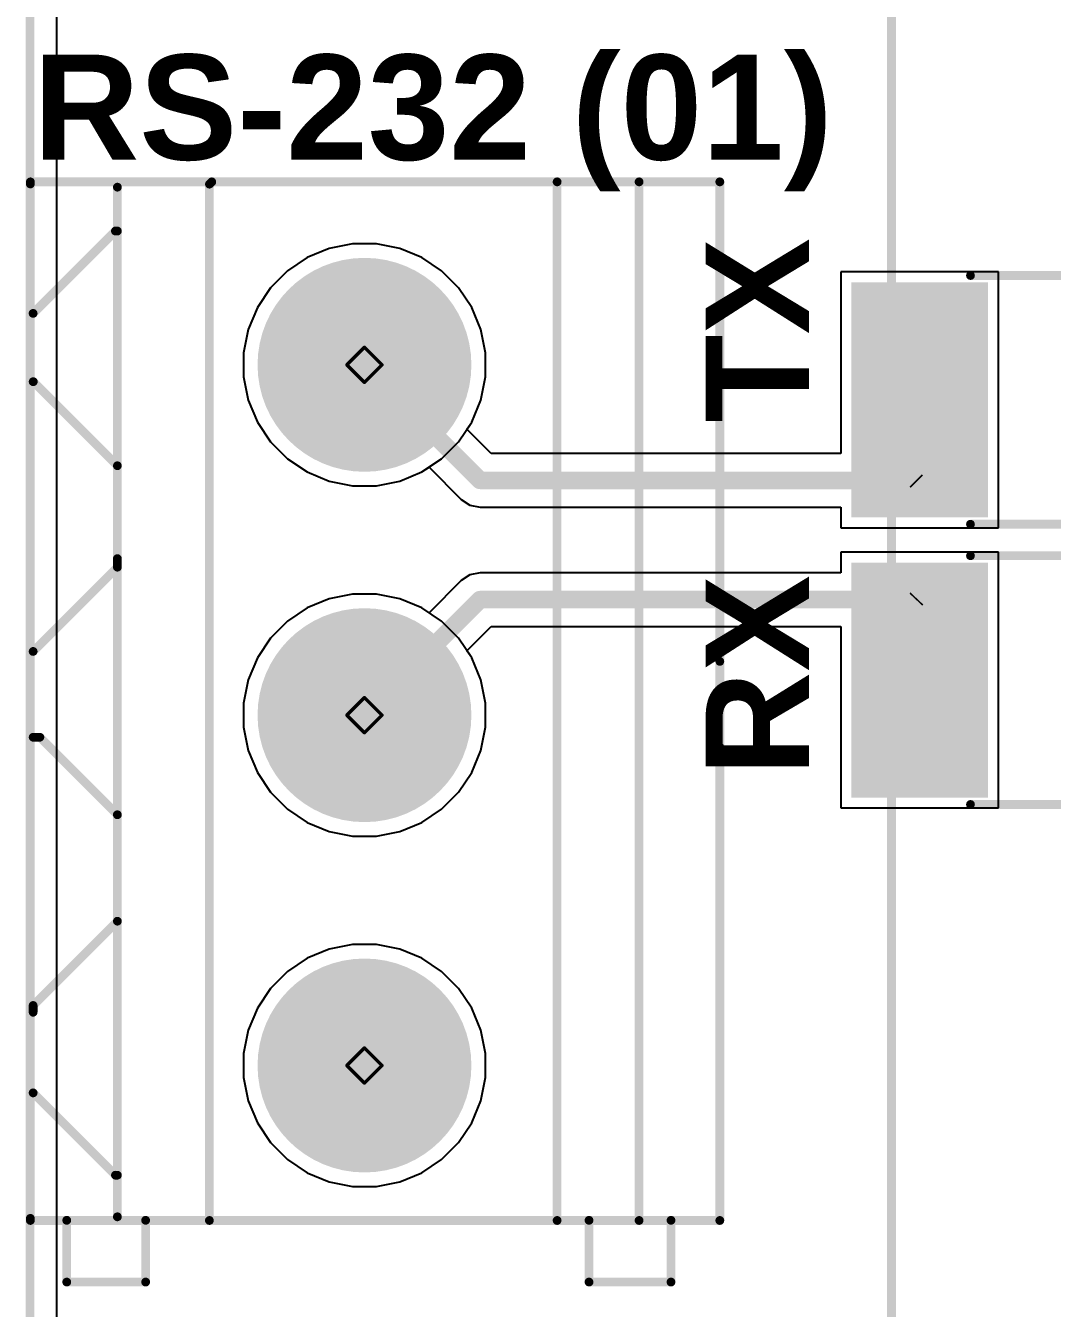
# Model space of a CAD drawing. Header units: inches. Extents: x 0 to 5032, y 0 to 5323.
# Drawn here: x -0.06 to 14.83, y 29.7 to 48.3 of the extents above; entities that cross this region are included whole.
import ezdxf

# ---------------------------------------------------------------- set-up
doc = ezdxf.new("R2010")
doc.units = ezdxf.units.IN
for name, color, linetype in [('Board Outline', 216, 'Continuous'), ('Bottom Layer', 5, 'Continuous'), ('Bottom Solder', 6, 'Continuous'), ('Dimension', 6, 'Continuous'), ('Drill Drawing', 1, 'Continuous'), ('Layer 1', 16, 'Continuous'), ('Layer 2', 76, 'Continuous'), ('Multi-Layer', 9, 'Continuous'), ('Pad Holes', 156, 'Continuous'), ('Top Layer', 1, 'Continuous'), ('Top Overlay', 2, 'Continuous'), ('Top Paste', 8, 'Continuous'), ('Top Solder', 216, 'Continuous')]:
    doc.layers.add(name, color=color, linetype=linetype)
doc.styles.add('Arial_Bold', font='', dxfattribs={"height": 0.2})
doc.styles.get('Arial_Bold').set_extended_font_data('Arial', bold=True)

# ---------------------------------------------------------------- blocks, each defined once
blk = doc.blocks.new('F____1812__306')
at = {"layer": 'Top Layer'}
for points in [[(-3.38, 1.6), (-1.6, 1.6), (-1.6, -1.6), (-3.38, -1.6)], [(1.6, 1.6), (3.38, 1.6), (3.38, -1.6), (1.6, -1.6)]]:
    blk.add_hatch(color=1, dxfattribs=at).paths.add_polyline_path(points)
at = {"layer": 'Top Paste'}
for points in [[(-3.38, 1.6), (-1.6, 1.6), (-1.6, -1.6), (-3.38, -1.6)], [(1.6, 1.6), (3.38, 1.6), (3.38, -1.6), (1.6, -1.6)]]:
    blk.add_hatch(color=8, dxfattribs=at).paths.add_polyline_path(points)
at = {"layer": 'Top Solder'}
for points in [[(-3.482, 1.702), (-1.498, 1.702), (-1.498, -1.702), (-3.482, -1.702)], [(1.498, 1.702), (3.482, 1.702), (3.482, -1.702), (1.498, -1.702)]]:
    blk.add_hatch(color=216, dxfattribs=at).paths.add_polyline_path(points)
at = {"layer": 'Top Overlay'}
for points in [[(-1.753, 1.803, 0.127, 0.127, 0), (1.854, 1.803, 0.127, 0.127, 0)], [(-1.753, -1.803, 0.127, 0.127, 0), (1.854, -1.803, 0.127, 0.127, 0)]]:
    blk.add_lwpolyline(points, format="xyseb", dxfattribs=at)
for points in [[(-1.784, 1.803, 0.0635, 0.0635, 1), (-1.721, 1.803, 0.0635, 0.0635, 1)], [(1.822, 1.803, 0.0635, 0.0635, 1), (1.886, 1.803, 0.0635, 0.0635, 1)], [(-1.784, -1.803, 0.0635, 0.0635, 1), (-1.721, -1.803, 0.0635, 0.0635, 1)], [(1.822, -1.803, 0.0635, 0.0635, 1), (1.886, -1.803, 0.0635, 0.0635, 1)]]:
    blk.add_lwpolyline(points, format="xyseb", close=True, dxfattribs=at)
blk = doc.blocks.new('F____1812__307')
at = {"layer": 'Top Layer'}
for points in [[(-3.38, 1.6), (-1.6, 1.6), (-1.6, -1.6), (-3.38, -1.6)], [(1.6, 1.6), (3.38, 1.6), (3.38, -1.6), (1.6, -1.6)]]:
    blk.add_hatch(color=1, dxfattribs=at).paths.add_polyline_path(points)
at = {"layer": 'Top Paste'}
for points in [[(-3.38, 1.6), (-1.6, 1.6), (-1.6, -1.6), (-3.38, -1.6)], [(1.6, 1.6), (3.38, 1.6), (3.38, -1.6), (1.6, -1.6)]]:
    blk.add_hatch(color=8, dxfattribs=at).paths.add_polyline_path(points)
at = {"layer": 'Top Solder'}
for points in [[(-3.482, 1.702), (-1.498, 1.702), (-1.498, -1.702), (-3.482, -1.702)], [(1.498, 1.702), (3.482, 1.702), (3.482, -1.702), (1.498, -1.702)]]:
    blk.add_hatch(color=216, dxfattribs=at).paths.add_polyline_path(points)
at = {"layer": 'Top Overlay'}
for points in [[(-1.753, 1.803, 0.127, 0.127, 0), (1.854, 1.803, 0.127, 0.127, 0)], [(-1.753, -1.803, 0.127, 0.127, 0), (1.854, -1.803, 0.127, 0.127, 0)]]:
    blk.add_lwpolyline(points, format="xyseb", dxfattribs=at)
for points in [[(-1.784, 1.803, 0.0635, 0.0635, 1), (-1.721, 1.803, 0.0635, 0.0635, 1)], [(1.822, 1.803, 0.0635, 0.0635, 1), (1.886, 1.803, 0.0635, 0.0635, 1)], [(-1.784, -1.803, 0.0635, 0.0635, 1), (-1.721, -1.803, 0.0635, 0.0635, 1)], [(1.822, -1.803, 0.0635, 0.0635, 1), (1.886, -1.803, 0.0635, 0.0635, 1)]]:
    blk.add_lwpolyline(points, format="xyseb", close=True, dxfattribs=at)
blk = doc.blocks.new('DB128L_5_08_3P_BK_S_308')
at = {"layer": 'Bottom Layer'}
h = blk.add_hatch(color=5, dxfattribs=at)
edge = h.paths.add_edge_path()
edge.add_arc((-5.08, 0), 1.5, 0, 360)
h = blk.add_hatch(color=5, dxfattribs=at)
edge = h.paths.add_edge_path()
edge.add_arc((0, 0), 1.5, 0, 360)
h = blk.add_hatch(color=5, dxfattribs=at)
edge = h.paths.add_edge_path()
edge.add_arc((5.08, 0), 1.5, 0, 360)
at = {"layer": 'Bottom Solder'}
h = blk.add_hatch(color=6, dxfattribs=at)
edge = h.paths.add_edge_path()
edge.add_arc((-5.08, 0), 1.551, 0, 360)
h = blk.add_hatch(color=6, dxfattribs=at)
edge = h.paths.add_edge_path()
edge.add_arc((0, 0), 1.551, 0, 360)
h = blk.add_hatch(color=6, dxfattribs=at)
edge = h.paths.add_edge_path()
edge.add_arc((5.08, 0), 1.551, 0, 360)
at = {"layer": 'Layer 1'}
h = blk.add_hatch(color=16, dxfattribs=at)
edge = h.paths.add_edge_path()
edge.add_arc((-5.08, 0), 1.5, 0, 360)
h = blk.add_hatch(color=16, dxfattribs=at)
edge = h.paths.add_edge_path()
edge.add_arc((0, 0), 1.5, 0, 360)
h = blk.add_hatch(color=16, dxfattribs=at)
edge = h.paths.add_edge_path()
edge.add_arc((5.08, 0), 1.5, 0, 360)
at = {"layer": 'Layer 2'}
h = blk.add_hatch(color=76, dxfattribs=at)
edge = h.paths.add_edge_path()
edge.add_arc((-5.08, 0), 1.5, 0, 360)
h = blk.add_hatch(color=76, dxfattribs=at)
edge = h.paths.add_edge_path()
edge.add_arc((0, 0), 1.5, 0, 360)
h = blk.add_hatch(color=76, dxfattribs=at)
edge = h.paths.add_edge_path()
edge.add_arc((5.08, 0), 1.5, 0, 360)
at = {"layer": 'Multi-Layer'}
h = blk.add_hatch(color=9, dxfattribs=at)
edge = h.paths.add_edge_path()
edge.add_arc((-5.08, 0), 1.5, 0, 360)
h = blk.add_hatch(color=9, dxfattribs=at)
edge = h.paths.add_edge_path()
edge.add_arc((0, 0), 1.5, 0, 360)
h = blk.add_hatch(color=9, dxfattribs=at)
edge = h.paths.add_edge_path()
edge.add_arc((5.08, 0), 1.5, 0, 360)
at = {"layer": 'Pad Holes'}
h = blk.add_hatch(color=7, dxfattribs=at)
edge = h.paths.add_edge_path()
edge.add_arc((-5.08, 0), 0.8, 0, 360)
h = blk.add_hatch(color=7, dxfattribs=at)
edge = h.paths.add_edge_path()
edge.add_arc((0, 0), 0.8, 0, 360)
h = blk.add_hatch(color=7, dxfattribs=at)
edge = h.paths.add_edge_path()
edge.add_arc((5.08, 0), 0.8, 0, 360)
at = {"layer": 'Top Layer'}
h = blk.add_hatch(color=1, dxfattribs=at)
edge = h.paths.add_edge_path()
edge.add_arc((-5.08, 0), 1.5, 0, 360)
h = blk.add_hatch(color=1, dxfattribs=at)
edge = h.paths.add_edge_path()
edge.add_arc((0, 0), 1.5, 0, 360)
h = blk.add_hatch(color=1, dxfattribs=at)
edge = h.paths.add_edge_path()
edge.add_arc((5.08, 0), 1.5, 0, 360)
at = {"layer": 'Top Solder'}
h = blk.add_hatch(color=216, dxfattribs=at)
edge = h.paths.add_edge_path()
edge.add_arc((-5.08, 0), 1.551, 0, 360)
h = blk.add_hatch(color=216, dxfattribs=at)
edge = h.paths.add_edge_path()
edge.add_arc((0, 0), 1.551, 0, 360)
h = blk.add_hatch(color=216, dxfattribs=at)
edge = h.paths.add_edge_path()
edge.add_arc((5.08, 0), 1.551, 0, 360)
at = {"layer": 'Top Overlay'}
for points in [[(-7.733, -4.846, 0.127, 0.127, 0), (-7.733, 5.154, 0.127, 0.127, 0)], [(7.327, 5.154, 0.127, 0.127, 0), (-7.733, 5.154, 0.127, 0.127, 0)], [(0.465, 5.154, 0.127, 0.127, 0), (-0.78, 5.154, 0.127, 0.127, 0)], [(7.327, -4.846, 0.127, 0.127, 0), (7.327, 5.154, 0.127, 0.127, 0)], [(8.22, 4.446, 0.127, 0.127, 0), (7.325, 4.446, 0.127, 0.127, 0)], [(8.22, 3.257, 0.127, 0.127, 0), (8.22, 4.446, 0.127, 0.127, 0)], [(7.327, 3.983, 0.127, 0.127, 0), (-7.733, 3.983, 0.127, 0.127, 0)], [(8.22, 3.257, 0.127, 0.127, 0), (7.325, 3.257, 0.127, 0.127, 0)], [(7.327, 2.794, 0.127, 0.127, 0), (-7.733, 2.794, 0.127, 0.127, 0)], [(-7.699, -2.249, 0.127, 0.127, 0), (-7.733, -2.215, 0.127, 0.127, 0)], [(7.327, -2.249, 0.127, 0.127, 0), (-7.699, -2.249, 0.127, 0.127, 0)], [(8.22, -3.174, 0.127, 0.127, 0), (7.325, -3.174, 0.127, 0.127, 0)], [(8.22, -4.318, 0.127, 0.127, 0), (8.22, -3.174, 0.127, 0.127, 0)], [(7.274, -3.584, 0.127, 0.127, 0), (-7.656, -3.584, 0.127, 0.127, 0)], [(-7.02, -3.612, 0.127, 0.127, 0), (-7.02, -3.584, 0.127, 0.127, 0)], [(-4.836, -4.803, 0.127, 0.127, 0), (-3.616, -3.584, 0.127, 0.127, 0)], [(-2.146, -3.584, 0.127, 0.127, 0), (-2.27, -3.584, 0.127, 0.127, 0)], [(-0.924, -4.806, 0.127, 0.127, 0), (-2.146, -3.584, 0.127, 0.127, 0)], [(0.321, -4.708, 0.127, 0.127, 0), (1.444, -3.584, 0.127, 0.127, 0)], [(4.209, -4.806, 0.127, 0.127, 0), (2.988, -3.584, 0.127, 0.127, 0)], [(6.671, -3.612, 0.127, 0.127, 0), (6.671, -3.584, 0.127, 0.127, 0)], [(-5.826, -4.806, 0.127, 0.127, 0), (-7.02, -3.612, 0.127, 0.127, 0)], [(5.477, -4.806, 0.127, 0.127, 0), (6.671, -3.612, 0.127, 0.127, 0)], [(8.22, -4.318, 0.127, 0.127, 0), (7.325, -4.318, 0.127, 0.127, 0)], [(0.321, -4.806, 0.127, 0.127, 0), (0.321, -4.708, 0.127, 0.127, 0)], [(-7.703, -4.846, 0.127, 0.127, 0), (7.297, -4.846, 0.127, 0.127, 0)], [(-4.836, -4.806, 0.127, 0.127, 0), (-4.836, -4.803, 0.127, 0.127, 0)], [(4.308, -4.806, 0.127, 0.127, 0), (4.209, -4.806, 0.127, 0.127, 0)]]:
    blk.add_lwpolyline(points, format="xyseb", dxfattribs=at)
for points in [[(-7.765, 5.154, 0.0635, 0.0635, 1), (-7.701, 5.154, 0.0635, 0.0635, 1)], [(-7.765, 5.154, 0.0635, 0.0635, 1), (-7.701, 5.154, 0.0635, 0.0635, 1)], [(-0.811, 5.154, 0.0635, 0.0635, 1), (-0.748, 5.154, 0.0635, 0.0635, 1)], [(0.433, 5.154, 0.0635, 0.0635, 1), (0.497, 5.154, 0.0635, 0.0635, 1)], [(7.295, 5.154, 0.0635, 0.0635, 1), (7.359, 5.154, 0.0635, 0.0635, 1)], [(7.295, 5.154, 0.0635, 0.0635, 1), (7.359, 5.154, 0.0635, 0.0635, 1)], [(7.293, 4.446, 0.0635, 0.0635, 1), (7.357, 4.446, 0.0635, 0.0635, 1)], [(8.188, 4.446, 0.0635, 0.0635, 1), (8.252, 4.446, 0.0635, 0.0635, 1)], [(8.188, 4.446, 0.0635, 0.0635, 1), (8.252, 4.446, 0.0635, 0.0635, 1)], [(-7.765, 3.983, 0.0635, 0.0635, 1), (-7.701, 3.983, 0.0635, 0.0635, 1)], [(7.295, 3.983, 0.0635, 0.0635, 1), (7.359, 3.983, 0.0635, 0.0635, 1)], [(7.293, 3.257, 0.0635, 0.0635, 1), (7.357, 3.257, 0.0635, 0.0635, 1)], [(8.188, 3.257, 0.0635, 0.0635, 1), (8.252, 3.257, 0.0635, 0.0635, 1)], [(8.188, 3.257, 0.0635, 0.0635, 1), (8.252, 3.257, 0.0635, 0.0635, 1)], [(-7.765, 2.794, 0.0635, 0.0635, 1), (-7.701, 2.794, 0.0635, 0.0635, 1)], [(7.295, 2.794, 0.0635, 0.0635, 1), (7.359, 2.794, 0.0635, 0.0635, 1)], [(-7.765, -2.215, 0.0635, 0.0635, 1), (-7.701, -2.215, 0.0635, 0.0635, 1)], [(-7.731, -2.249, 0.0635, 0.0635, 1), (-7.668, -2.249, 0.0635, 0.0635, 1)], [(-7.731, -2.249, 0.0635, 0.0635, 1), (-7.668, -2.249, 0.0635, 0.0635, 1)], [(7.295, -2.249, 0.0635, 0.0635, 1), (7.359, -2.249, 0.0635, 0.0635, 1)], [(7.293, -3.174, 0.0635, 0.0635, 1), (7.357, -3.174, 0.0635, 0.0635, 1)], [(8.188, -3.174, 0.0635, 0.0635, 1), (8.252, -3.174, 0.0635, 0.0635, 1)], [(8.188, -3.174, 0.0635, 0.0635, 1), (8.252, -3.174, 0.0635, 0.0635, 1)], [(-7.688, -3.584, 0.0635, 0.0635, 1), (-7.624, -3.584, 0.0635, 0.0635, 1)], [(-7.052, -3.584, 0.0635, 0.0635, 1), (-6.988, -3.584, 0.0635, 0.0635, 1)], [(-3.648, -3.584, 0.0635, 0.0635, 1), (-3.585, -3.584, 0.0635, 0.0635, 1)], [(-2.302, -3.584, 0.0635, 0.0635, 1), (-2.238, -3.584, 0.0635, 0.0635, 1)], [(-2.178, -3.584, 0.0635, 0.0635, 1), (-2.114, -3.584, 0.0635, 0.0635, 1)], [(-2.178, -3.584, 0.0635, 0.0635, 1), (-2.114, -3.584, 0.0635, 0.0635, 1)], [(1.412, -3.584, 0.0635, 0.0635, 1), (1.476, -3.584, 0.0635, 0.0635, 1)], [(2.956, -3.584, 0.0635, 0.0635, 1), (3.019, -3.584, 0.0635, 0.0635, 1)], [(6.639, -3.584, 0.0635, 0.0635, 1), (6.702, -3.584, 0.0635, 0.0635, 1)], [(7.242, -3.584, 0.0635, 0.0635, 1), (7.306, -3.584, 0.0635, 0.0635, 1)], [(-7.052, -3.612, 0.0635, 0.0635, 1), (-6.988, -3.612, 0.0635, 0.0635, 1)], [(-7.052, -3.612, 0.0635, 0.0635, 1), (-6.988, -3.612, 0.0635, 0.0635, 1)], [(6.639, -3.612, 0.0635, 0.0635, 1), (6.702, -3.612, 0.0635, 0.0635, 1)], [(6.639, -3.612, 0.0635, 0.0635, 1), (6.702, -3.612, 0.0635, 0.0635, 1)], [(7.293, -4.318, 0.0635, 0.0635, 1), (7.357, -4.318, 0.0635, 0.0635, 1)], [(8.188, -4.318, 0.0635, 0.0635, 1), (8.252, -4.318, 0.0635, 0.0635, 1)], [(8.188, -4.318, 0.0635, 0.0635, 1), (8.252, -4.318, 0.0635, 0.0635, 1)], [(0.289, -4.708, 0.0635, 0.0635, 1), (0.352, -4.708, 0.0635, 0.0635, 1)], [(0.289, -4.708, 0.0635, 0.0635, 1), (0.352, -4.708, 0.0635, 0.0635, 1)], [(-7.765, -4.846, 0.0635, 0.0635, 1), (-7.701, -4.846, 0.0635, 0.0635, 1)], [(-7.735, -4.846, 0.0635, 0.0635, 1), (-7.671, -4.846, 0.0635, 0.0635, 1)], [(-5.858, -4.806, 0.0635, 0.0635, 1), (-5.794, -4.806, 0.0635, 0.0635, 1)], [(-4.867, -4.803, 0.0635, 0.0635, 1), (-4.804, -4.803, 0.0635, 0.0635, 1)], [(-4.867, -4.803, 0.0635, 0.0635, 1), (-4.804, -4.803, 0.0635, 0.0635, 1)], [(-4.867, -4.806, 0.0635, 0.0635, 1), (-4.804, -4.806, 0.0635, 0.0635, 1)], [(-0.956, -4.806, 0.0635, 0.0635, 1), (-0.892, -4.806, 0.0635, 0.0635, 1)], [(0.289, -4.806, 0.0635, 0.0635, 1), (0.352, -4.806, 0.0635, 0.0635, 1)], [(4.178, -4.806, 0.0635, 0.0635, 1), (4.241, -4.806, 0.0635, 0.0635, 1)], [(4.178, -4.806, 0.0635, 0.0635, 1), (4.241, -4.806, 0.0635, 0.0635, 1)], [(4.277, -4.806, 0.0635, 0.0635, 1), (4.34, -4.806, 0.0635, 0.0635, 1)], [(5.445, -4.806, 0.0635, 0.0635, 1), (5.509, -4.806, 0.0635, 0.0635, 1)], [(7.265, -4.846, 0.0635, 0.0635, 1), (7.329, -4.846, 0.0635, 0.0635, 1)], [(7.295, -4.846, 0.0635, 0.0635, 1), (7.359, -4.846, 0.0635, 0.0635, 1)]]:
    blk.add_lwpolyline(points, format="xyseb", close=True, dxfattribs=at)

msp = doc.modelspace()

# ---------------------------------------------------------------- linework, layer by layer
at = {"layer": 'Board Outline'}
msp.add_lwpolyline([(0, 0, 0.127, 0.127, 0), (0, 130, 0.127, 0.127, 0)], format="xyseb", dxfattribs=at)
at = {"layer": 'Bottom Layer'}
for p, q in [((0.388, 4.48), (0.388, 55.344)), ((4.34, 45.073), (4.021, 44.94)), ((4.679, 45.14), (4.34, 45.073)), ((5.024, 45.14), (4.679, 45.14)), ((5.363, 45.073), (5.024, 45.14)), ((5.682, 44.94), (5.363, 45.073)), ((4.021, 44.94), (3.733, 44.748)), ((5.97, 44.748), (5.682, 44.94)), ((3.733, 44.748), (3.489, 44.504)), ((6.214, 44.504), (5.97, 44.748)), ((3.489, 44.504), (3.297, 44.217)), ((6.406, 44.217), (6.214, 44.504)), ((3.297, 44.217), (3.165, 43.898)), ((6.538, 43.898), (6.406, 44.217)), ((3.165, 43.898), (3.097, 43.559)), ((6.605, 43.559), (6.538, 43.898)), ((3.097, 43.559), (3.097, 43.213)), ((6.605, 43.213), (6.605, 43.559)), ((3.097, 43.213), (3.165, 42.874)), ((6.538, 42.874), (6.605, 43.213)), ((3.165, 42.874), (3.297, 42.555)), ((6.406, 42.555), (6.538, 42.874)), ((3.297, 42.555), (3.489, 42.268)), ((6.214, 42.268), (6.406, 42.555)), ((3.489, 42.268), (3.733, 42.024)), ((5.97, 42.024), (6.214, 42.268)), ((3.733, 42.024), (4.021, 41.832)), ((5.682, 41.832), (5.97, 42.024)), ((4.021, 41.832), (4.34, 41.699)), ((4.34, 41.699), (4.679, 41.632)), ((5.024, 41.632), (5.363, 41.699)), ((5.363, 41.699), (5.682, 41.832)), ((4.679, 41.632), (5.024, 41.632)), ((4.34, 39.993), (4.021, 39.86)), ((4.679, 40.06), (4.34, 39.993)), ((5.024, 40.06), (4.679, 40.06)), ((5.363, 39.993), (5.024, 40.06)), ((5.682, 39.86), (5.363, 39.993)), ((4.021, 39.86), (3.733, 39.668)), ((5.97, 39.668), (5.682, 39.86)), ((3.733, 39.668), (3.489, 39.424)), ((6.214, 39.424), (5.97, 39.668)), ((3.489, 39.424), (3.297, 39.137)), ((6.406, 39.137), (6.214, 39.424)), ((3.297, 39.137), (3.165, 38.818)), ((6.538, 38.818), (6.406, 39.137)), ((3.165, 38.818), (3.097, 38.479)), ((6.605, 38.479), (6.538, 38.818)), ((3.097, 38.479), (3.097, 38.133)), ((6.605, 38.133), (6.605, 38.479)), ((3.097, 38.133), (3.165, 37.794)), ((6.538, 37.794), (6.605, 38.133)), ((3.165, 37.794), (3.297, 37.475)), ((6.406, 37.475), (6.538, 37.794)), ((3.297, 37.475), (3.489, 37.188)), ((6.214, 37.188), (6.406, 37.475)), ((3.489, 37.188), (3.733, 36.944)), ((5.97, 36.944), (6.214, 37.188)), ((3.733, 36.944), (4.021, 36.752)), ((5.682, 36.752), (5.97, 36.944)), ((4.021, 36.752), (4.34, 36.619)), ((5.363, 36.619), (5.682, 36.752)), ((4.34, 36.619), (4.679, 36.552)), ((4.679, 36.552), (5.024, 36.552)), ((5.024, 36.552), (5.363, 36.619))]:
    msp.add_line(p, q, dxfattribs=at)
at = {"layer": 'Dimension'}
msp.add_lwpolyline([(12.495, 1.428, 0.127, 0.127, 0), (12.495, 56.688, 0.127, 0.127, 0)], format="xyseb", dxfattribs=at)
at = {"layer": 'Drill Drawing'}
for points in [[(4.597, 43.386, 0.0508, 0.0508, 0), (4.851, 43.64, 0.0508, 0.0508, 0)], [(4.851, 43.64, 0.0508, 0.0508, 0), (5.105, 43.386, 0.0508, 0.0508, 0)], [(4.597, 43.386, 0.0508, 0.0508, 0), (4.851, 43.132, 0.0508, 0.0508, 0)], [(4.851, 43.132, 0.0508, 0.0508, 0), (5.105, 43.386, 0.0508, 0.0508, 0)], [(4.597, 38.306, 0.0508, 0.0508, 0), (4.851, 38.56, 0.0508, 0.0508, 0)], [(4.851, 38.56, 0.0508, 0.0508, 0), (5.105, 38.306, 0.0508, 0.0508, 0)], [(4.597, 38.306, 0.0508, 0.0508, 0), (4.851, 38.052, 0.0508, 0.0508, 0)], [(4.851, 38.052, 0.0508, 0.0508, 0), (5.105, 38.306, 0.0508, 0.0508, 0)], [(4.597, 33.226, 0.0508, 0.0508, 0), (4.851, 33.48, 0.0508, 0.0508, 0)], [(4.851, 33.48, 0.0508, 0.0508, 0), (5.105, 33.226, 0.0508, 0.0508, 0)], [(4.597, 33.226, 0.0508, 0.0508, 0), (4.851, 32.972, 0.0508, 0.0508, 0)], [(4.851, 32.972, 0.0508, 0.0508, 0), (5.105, 33.226, 0.0508, 0.0508, 0)]]:
    msp.add_lwpolyline(points, format="xyseb", dxfattribs=at)
for points in [[(4.839, 43.64, 0.0254, 0.0254, 1), (4.864, 43.64, 0.0254, 0.0254, 1)], [(4.839, 43.64, 0.0254, 0.0254, 1), (4.864, 43.64, 0.0254, 0.0254, 1)], [(4.585, 43.386, 0.0254, 0.0254, 1), (4.61, 43.386, 0.0254, 0.0254, 1)], [(4.585, 43.386, 0.0254, 0.0254, 1), (4.61, 43.386, 0.0254, 0.0254, 1)], [(5.093, 43.386, 0.0254, 0.0254, 1), (5.118, 43.386, 0.0254, 0.0254, 1)], [(5.093, 43.386, 0.0254, 0.0254, 1), (5.118, 43.386, 0.0254, 0.0254, 1)], [(4.839, 43.132, 0.0254, 0.0254, 1), (4.864, 43.132, 0.0254, 0.0254, 1)], [(4.839, 43.132, 0.0254, 0.0254, 1), (4.864, 43.132, 0.0254, 0.0254, 1)], [(4.839, 38.56, 0.0254, 0.0254, 1), (4.864, 38.56, 0.0254, 0.0254, 1)], [(4.839, 38.56, 0.0254, 0.0254, 1), (4.864, 38.56, 0.0254, 0.0254, 1)], [(4.585, 38.306, 0.0254, 0.0254, 1), (4.61, 38.306, 0.0254, 0.0254, 1)], [(4.585, 38.306, 0.0254, 0.0254, 1), (4.61, 38.306, 0.0254, 0.0254, 1)], [(5.093, 38.306, 0.0254, 0.0254, 1), (5.118, 38.306, 0.0254, 0.0254, 1)], [(5.093, 38.306, 0.0254, 0.0254, 1), (5.118, 38.306, 0.0254, 0.0254, 1)], [(4.839, 38.052, 0.0254, 0.0254, 1), (4.864, 38.052, 0.0254, 0.0254, 1)], [(4.839, 38.052, 0.0254, 0.0254, 1), (4.864, 38.052, 0.0254, 0.0254, 1)], [(4.839, 33.48, 0.0254, 0.0254, 1), (4.864, 33.48, 0.0254, 0.0254, 1)], [(4.839, 33.48, 0.0254, 0.0254, 1), (4.864, 33.48, 0.0254, 0.0254, 1)], [(4.585, 33.226, 0.0254, 0.0254, 1), (4.61, 33.226, 0.0254, 0.0254, 1)], [(4.585, 33.226, 0.0254, 0.0254, 1), (4.61, 33.226, 0.0254, 0.0254, 1)], [(5.093, 33.226, 0.0254, 0.0254, 1), (5.118, 33.226, 0.0254, 0.0254, 1)], [(5.093, 33.226, 0.0254, 0.0254, 1), (5.118, 33.226, 0.0254, 0.0254, 1)], [(4.839, 32.972, 0.0254, 0.0254, 1), (4.864, 32.972, 0.0254, 0.0254, 1)], [(4.839, 32.972, 0.0254, 0.0254, 1), (4.864, 32.972, 0.0254, 0.0254, 1)]]:
    msp.add_lwpolyline(points, format="xyseb", close=True, dxfattribs=at)
at = {"layer": 'Layer 1'}
for p, q in [((0.388, 12.227), (0.388, 108.425)), ((4.34, 45.073), (4.021, 44.94)), ((4.679, 45.14), (4.34, 45.073)), ((5.024, 45.14), (4.679, 45.14)), ((5.363, 45.073), (5.024, 45.14)), ((5.682, 44.94), (5.363, 45.073)), ((4.021, 44.94), (3.733, 44.748)), ((5.97, 44.748), (5.682, 44.94)), ((3.733, 44.748), (3.489, 44.504)), ((6.214, 44.504), (5.97, 44.748)), ((3.489, 44.504), (3.297, 44.217)), ((6.406, 44.217), (6.214, 44.504)), ((3.297, 44.217), (3.165, 43.898)), ((6.538, 43.898), (6.406, 44.217)), ((3.165, 43.898), (3.097, 43.559)), ((6.605, 43.559), (6.538, 43.898)), ((3.097, 43.559), (3.097, 43.213)), ((6.605, 43.213), (6.605, 43.559)), ((3.097, 43.213), (3.165, 42.874)), ((6.538, 42.874), (6.605, 43.213)), ((3.165, 42.874), (3.297, 42.555)), ((6.406, 42.555), (6.538, 42.874)), ((3.297, 42.555), (3.489, 42.268)), ((6.214, 42.268), (6.406, 42.555)), ((3.489, 42.268), (3.733, 42.024)), ((5.97, 42.024), (6.214, 42.268)), ((3.733, 42.024), (4.021, 41.832)), ((5.682, 41.832), (5.97, 42.024)), ((4.021, 41.832), (4.34, 41.699)), ((4.34, 41.699), (4.679, 41.632)), ((5.024, 41.632), (5.363, 41.699)), ((5.363, 41.699), (5.682, 41.832)), ((4.679, 41.632), (5.024, 41.632)), ((4.34, 39.993), (4.021, 39.86)), ((4.679, 40.06), (4.34, 39.993)), ((5.024, 40.06), (4.679, 40.06)), ((5.363, 39.993), (5.024, 40.06)), ((5.682, 39.86), (5.363, 39.993)), ((4.021, 39.86), (3.733, 39.668)), ((5.97, 39.668), (5.682, 39.86)), ((3.733, 39.668), (3.489, 39.424)), ((6.214, 39.424), (5.97, 39.668)), ((3.489, 39.424), (3.297, 39.137)), ((6.406, 39.137), (6.214, 39.424)), ((3.297, 39.137), (3.165, 38.818)), ((6.538, 38.818), (6.406, 39.137)), ((3.165, 38.818), (3.097, 38.479)), ((6.605, 38.479), (6.538, 38.818)), ((3.097, 38.479), (3.097, 38.133)), ((6.605, 38.133), (6.605, 38.479)), ((3.097, 38.133), (3.165, 37.794)), ((6.538, 37.794), (6.605, 38.133)), ((3.165, 37.794), (3.297, 37.475)), ((6.406, 37.475), (6.538, 37.794)), ((3.297, 37.475), (3.489, 37.188)), ((6.214, 37.188), (6.406, 37.475)), ((3.489, 37.188), (3.733, 36.944)), ((5.97, 36.944), (6.214, 37.188)), ((3.733, 36.944), (4.021, 36.752)), ((5.682, 36.752), (5.97, 36.944)), ((4.021, 36.752), (4.34, 36.619)), ((5.363, 36.619), (5.682, 36.752)), ((4.34, 36.619), (4.679, 36.552)), ((4.679, 36.552), (5.024, 36.552)), ((5.024, 36.552), (5.363, 36.619))]:
    msp.add_line(p, q, dxfattribs=at)
at = {"layer": 'Layer 2'}
for p, q in [((0.388, 4.61), (0.388, 62.985)), ((4.34, 45.073), (4.021, 44.94)), ((4.679, 45.14), (4.34, 45.073)), ((5.024, 45.14), (4.679, 45.14)), ((5.363, 45.073), (5.024, 45.14)), ((5.682, 44.94), (5.363, 45.073)), ((4.021, 44.94), (3.733, 44.748)), ((5.97, 44.748), (5.682, 44.94)), ((3.733, 44.748), (3.489, 44.504)), ((6.214, 44.504), (5.97, 44.748)), ((3.489, 44.504), (3.297, 44.217)), ((6.406, 44.217), (6.214, 44.504)), ((3.297, 44.217), (3.165, 43.898)), ((6.538, 43.898), (6.406, 44.217)), ((3.165, 43.898), (3.097, 43.559)), ((6.605, 43.559), (6.538, 43.898)), ((3.097, 43.559), (3.097, 43.213)), ((6.605, 43.213), (6.605, 43.559)), ((3.097, 43.213), (3.165, 42.874)), ((6.538, 42.874), (6.605, 43.213)), ((3.165, 42.874), (3.297, 42.555)), ((6.406, 42.555), (6.538, 42.874)), ((3.297, 42.555), (3.489, 42.268)), ((6.214, 42.268), (6.406, 42.555)), ((3.489, 42.268), (3.733, 42.024)), ((5.97, 42.024), (6.214, 42.268)), ((3.733, 42.024), (4.021, 41.832)), ((5.682, 41.832), (5.97, 42.024)), ((4.021, 41.832), (4.34, 41.699)), ((4.34, 41.699), (4.679, 41.632)), ((5.024, 41.632), (5.363, 41.699)), ((5.363, 41.699), (5.682, 41.832)), ((4.679, 41.632), (5.024, 41.632)), ((4.34, 39.993), (4.021, 39.86)), ((4.679, 40.06), (4.34, 39.993)), ((5.024, 40.06), (4.679, 40.06)), ((5.363, 39.993), (5.024, 40.06)), ((5.682, 39.86), (5.363, 39.993)), ((4.021, 39.86), (3.733, 39.668)), ((5.97, 39.668), (5.682, 39.86)), ((3.733, 39.668), (3.489, 39.424)), ((6.214, 39.424), (5.97, 39.668)), ((3.489, 39.424), (3.297, 39.137)), ((6.406, 39.137), (6.214, 39.424)), ((3.297, 39.137), (3.165, 38.818)), ((6.538, 38.818), (6.406, 39.137)), ((3.165, 38.818), (3.097, 38.479)), ((6.605, 38.479), (6.538, 38.818)), ((3.097, 38.479), (3.097, 38.133)), ((6.605, 38.133), (6.605, 38.479)), ((3.097, 38.133), (3.165, 37.794)), ((6.538, 37.794), (6.605, 38.133)), ((3.165, 37.794), (3.297, 37.475)), ((6.406, 37.475), (6.538, 37.794)), ((3.297, 37.475), (3.489, 37.188)), ((6.214, 37.188), (6.406, 37.475)), ((3.489, 37.188), (3.733, 36.944)), ((5.97, 36.944), (6.214, 37.188)), ((3.733, 36.944), (4.021, 36.752)), ((5.682, 36.752), (5.97, 36.944)), ((4.021, 36.752), (4.34, 36.619)), ((5.363, 36.619), (5.682, 36.752)), ((4.34, 36.619), (4.679, 36.552)), ((4.679, 36.552), (5.024, 36.552)), ((5.024, 36.552), (5.363, 36.619)), ((4.679, 34.98), (4.34, 34.913)), ((5.024, 34.98), (4.679, 34.98)), ((5.363, 34.913), (5.024, 34.98)), ((4.34, 34.913), (4.021, 34.78)), ((5.682, 34.78), (5.363, 34.913)), ((4.021, 34.78), (3.733, 34.588)), ((5.97, 34.588), (5.682, 34.78)), ((3.733, 34.588), (3.489, 34.344)), ((6.214, 34.344), (5.97, 34.588)), ((3.489, 34.344), (3.297, 34.057)), ((6.406, 34.057), (6.214, 34.344)), ((3.297, 34.057), (3.165, 33.738)), ((6.538, 33.738), (6.406, 34.057)), ((3.165, 33.738), (3.097, 33.399)), ((6.605, 33.399), (6.538, 33.738)), ((3.097, 33.399), (3.097, 33.053)), ((6.605, 33.053), (6.605, 33.399)), ((3.097, 33.053), (3.165, 32.714)), ((6.538, 32.714), (6.605, 33.053)), ((3.165, 32.714), (3.297, 32.395)), ((6.406, 32.395), (6.538, 32.714)), ((3.297, 32.395), (3.489, 32.108)), ((6.214, 32.108), (6.406, 32.395)), ((3.489, 32.108), (3.733, 31.864)), ((5.97, 31.864), (6.214, 32.108)), ((3.733, 31.864), (4.021, 31.672)), ((5.682, 31.672), (5.97, 31.864)), ((4.021, 31.672), (4.34, 31.539)), ((5.363, 31.539), (5.682, 31.672)), ((4.34, 31.539), (4.679, 31.472)), ((4.679, 31.472), (5.024, 31.472)), ((5.024, 31.472), (5.363, 31.539))]:
    msp.add_line(p, q, dxfattribs=at)
at = {"layer": 'Top Layer'}
for p, q in [((0.388, 5.671), (0.388, 55.344)), ((4.34, 45.073), (4.021, 44.94)), ((4.679, 45.14), (4.34, 45.073)), ((5.024, 45.14), (4.679, 45.14)), ((5.363, 45.073), (5.024, 45.14)), ((5.682, 44.94), (5.363, 45.073)), ((4.021, 44.94), (3.733, 44.748)), ((5.97, 44.748), (5.682, 44.94)), ((3.733, 44.748), (3.489, 44.504)), ((6.214, 44.504), (5.97, 44.748)), ((14.047, 44.732), (11.759, 44.732)), ((11.759, 44.732), (11.759, 42.098)), ((14.047, 41.024), (14.047, 44.732)), ((3.489, 44.504), (3.297, 44.217)), ((6.406, 44.217), (6.214, 44.504)), ((3.297, 44.217), (3.165, 43.898)), ((6.538, 43.898), (6.406, 44.217)), ((3.165, 43.898), (3.097, 43.559)), ((6.605, 43.559), (6.538, 43.898)), ((3.097, 43.559), (3.097, 43.213)), ((6.605, 43.213), (6.605, 43.559)), ((3.097, 43.213), (3.165, 42.874)), ((6.538, 42.874), (6.605, 43.213)), ((3.165, 42.874), (3.297, 42.555)), ((6.406, 42.555), (6.538, 42.874)), ((3.297, 42.555), (3.489, 42.268)), ((6.336, 42.451), (6.406, 42.555)), ((6.689, 42.098), (6.336, 42.451)), ((3.489, 42.268), (3.733, 42.024)), ((11.759, 42.098), (6.689, 42.098)), ((3.733, 42.024), (4.021, 41.832)), ((5.682, 41.832), (5.787, 41.901)), ((5.787, 41.901), (6.253, 41.435)), ((4.021, 41.832), (4.34, 41.699)), ((4.34, 41.699), (4.679, 41.632)), ((5.024, 41.632), (5.363, 41.699)), ((5.363, 41.699), (5.682, 41.832)), ((4.679, 41.632), (5.024, 41.632)), ((6.253, 41.435), (6.379, 41.351)), ((6.379, 41.351), (6.528, 41.321)), ((6.528, 41.321), (11.759, 41.321)), ((11.759, 41.321), (11.759, 41.024)), ((11.759, 41.024), (14.047, 41.024)), ((14.047, 40.668), (11.759, 40.668)), ((11.759, 40.668), (11.759, 40.371)), ((14.047, 36.96), (14.047, 40.668)), ((6.528, 40.371), (6.379, 40.341)), ((11.759, 40.371), (6.528, 40.371)), ((6.253, 40.257), (5.787, 39.791)), ((6.379, 40.341), (6.253, 40.257)), ((4.34, 39.993), (4.021, 39.86)), ((4.679, 40.06), (4.34, 39.993)), ((5.024, 40.06), (4.679, 40.06)), ((5.363, 39.993), (5.024, 40.06)), ((5.682, 39.86), (5.363, 39.993)), ((4.021, 39.86), (3.733, 39.668)), ((5.787, 39.791), (5.682, 39.86)), ((3.733, 39.668), (3.489, 39.424)), ((6.336, 39.241), (6.689, 39.594)), ((6.689, 39.594), (11.759, 39.594)), ((11.759, 39.594), (11.759, 36.96)), ((3.489, 39.424), (3.297, 39.137)), ((3.297, 39.137), (3.165, 38.818)), ((6.406, 39.137), (6.336, 39.241)), ((6.538, 38.818), (6.406, 39.137)), ((3.165, 38.818), (3.097, 38.479)), ((6.605, 38.479), (6.538, 38.818)), ((3.097, 38.479), (3.097, 38.133)), ((6.605, 38.133), (6.605, 38.479)), ((3.097, 38.133), (3.165, 37.794)), ((6.538, 37.794), (6.605, 38.133)), ((3.165, 37.794), (3.297, 37.475)), ((6.406, 37.475), (6.538, 37.794)), ((3.297, 37.475), (3.489, 37.188)), ((6.214, 37.188), (6.406, 37.475)), ((3.489, 37.188), (3.733, 36.944)), ((5.97, 36.944), (6.214, 37.188)), ((3.733, 36.944), (4.021, 36.752)), ((5.682, 36.752), (5.97, 36.944)), ((11.759, 36.96), (14.047, 36.96)), ((4.021, 36.752), (4.34, 36.619)), ((5.363, 36.619), (5.682, 36.752)), ((4.34, 36.619), (4.679, 36.552)), ((4.679, 36.552), (5.024, 36.552)), ((5.024, 36.552), (5.363, 36.619))]:
    msp.add_line(p, q, dxfattribs=at)
for points in [[(4.851, 43.386, 0.254, 0.254, 0), (6.528, 41.71, 0.254, 0.254, 0)], [(6.528, 41.71, 0.254, 0.254, 0), (12.845, 41.71, 0.254, 0.254, 0)], [(12.845, 41.71, 0.254, 0.254, 0), (12.863, 41.692, 0.254, 0.254, 0)], [(4.851, 38.306, 0.254, 0.254, 0), (6.528, 39.982, 0.254, 0.254, 0)], [(6.528, 39.982, 0.254, 0.254, 0), (12.848, 39.982, 0.254, 0.254, 0)], [(12.848, 39.982, 0.254, 0.254, 0), (12.863, 39.998, 0.254, 0.254, 0)]]:
    msp.add_lwpolyline(points, format="xyseb", dxfattribs=at)
for points in [[(4.788, 43.386, 0.127, 0.127, 1), (4.915, 43.386, 0.127, 0.127, 1)], [(6.464, 41.71, 0.127, 0.127, 1), (6.591, 41.71, 0.127, 0.127, 1)], [(6.464, 41.71, 0.127, 0.127, 1), (6.591, 41.71, 0.127, 0.127, 1)], [(12.782, 41.71, 0.127, 0.127, 1), (12.909, 41.71, 0.127, 0.127, 1)], [(12.782, 41.71, 0.127, 0.127, 1), (12.909, 41.71, 0.127, 0.127, 1)], [(12.8, 41.692, 0.127, 0.127, 1), (12.927, 41.692, 0.127, 0.127, 1)], [(6.464, 39.982, 0.127, 0.127, 1), (6.591, 39.982, 0.127, 0.127, 1)], [(6.464, 39.982, 0.127, 0.127, 1), (6.591, 39.982, 0.127, 0.127, 1)], [(12.784, 39.982, 0.127, 0.127, 1), (12.911, 39.982, 0.127, 0.127, 1)], [(12.784, 39.982, 0.127, 0.127, 1), (12.911, 39.982, 0.127, 0.127, 1)], [(12.8, 39.998, 0.127, 0.127, 1), (12.927, 39.998, 0.127, 0.127, 1)], [(4.788, 38.306, 0.127, 0.127, 1), (4.915, 38.306, 0.127, 0.127, 1)]]:
    msp.add_lwpolyline(points, format="xyseb", close=True, dxfattribs=at)

# ---------------------------------------------------------------- block references
at = {"rotation": 270}
msp.add_blockref('DB128L_5_08_3P_BK_S_308', (4.851, 38.306), dxfattribs=at)
for name, p in [('F____1812__306', (15.393, 42.878)), ('F____1812__307', (15.393, 38.814))]:
    msp.add_blockref(name, p)

# ---------------------------------------------------------------- texts
at = {"layer": 'Top Overlay', "style": 'Arial_Bold'}
for s, height, rotation, p in [('RS-232 (01)', 1.524, 360, (0.048, 46.36)), ('TX', 1.5, 90, (11.3, 42.546)), ('RX', 1.5, 90, (11.3, 37.425))]:
    msp.add_text(s, height=height, rotation=rotation, dxfattribs=at).set_placement(p)

doc.saveas('drawing.dxf')
